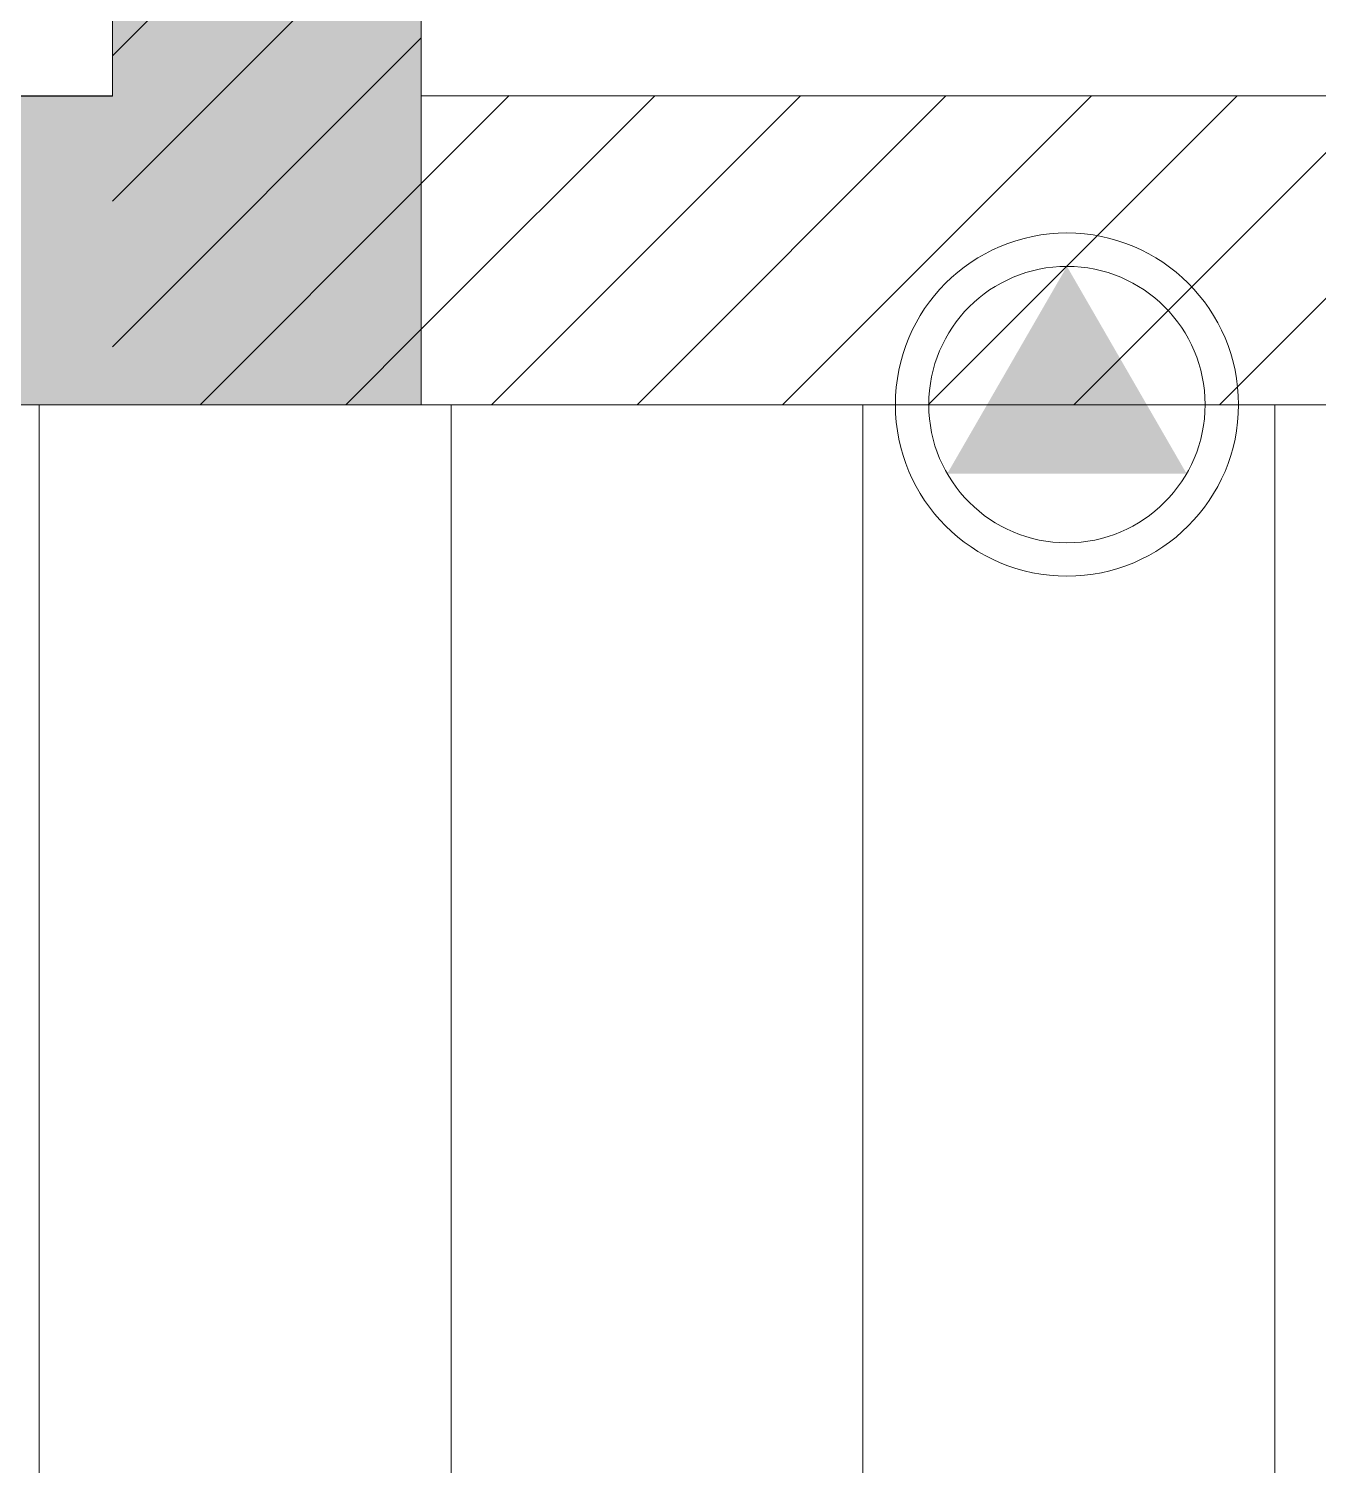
# Model space of a CAD drawing. Header units: millimetres. Extents: x 2085 to 2829, y 1347 to 1643.
# Drawn here: x 2136.975 to 2137.601, y 1458.573 to 1459.27 of the extents above; entities that cross this region are included whole.
import ezdxf

# ---------------------------------------------------------------- set-up
doc = ezdxf.new("R2010")
doc.units = ezdxf.units.MM
doc.linetypes.add('HIDDEN2', pattern=[0.1875, 0.125, -0.0625])
doc.layers.get('0').update_dxf_attribs({"color": 251, "lineweight": 9})
for name, color, linetype, lineweight in [('A-ESTRUCTURA-HATCH', 251, 'Continuous', 13), ('A-ESTRUCTURA-PLACAS', 251, 'Continuous', 13), ('A-ESTRUCTURA-VIGAS', 251, 'HIDDEN2', 13), ('A-HATCH', 251, 'Continuous', 9), ('A-LINEAS', 251, 'Continuous', 9), ('A-MUROS', 251, 'Continuous', 9), ('A_30_Extractores', 251, 'Continuous', 13), ('MURO CF 120', 251, 'Continuous', 13)]:
    doc.layers.add(name, color=color, linetype=linetype, lineweight=lineweight)
pattern_1 = [(45, (2210.248629322501, 1494.235310049628), (-0.03535533905932738, 0.03535533905932738), [])]

# ---------------------------------------------------------------- blocks, each defined once
blk = doc.blocks.new('EST P2')
at = {"layer": 'A-ESTRUCTURA-HATCH'}
h = blk.add_hatch(color=256, dxfattribs=at)
h.dxf.hatch_style = 1
h.paths.add_polyline_path([(-19.42454421301954, 5.949952380731702), (-23.37435528813512, 5.950003188103437), (-23.37435531269875, 4.999874646775424), (-25.48999954410829, 4.999861490912735), (-25.48999954963801, 4.849997581914067), (-23.22435531657538, 4.8499975791201), (-23.22435529221548, 5.750001259148121), (-19.57455582960392, 5.749954310245812), (-19.57462552393554, 4.849997573532164), (-18.02999961125897, 4.849997571669519), (-18.03000054348377, 4.9999078810215), (-19.42461444219225, 4.999899208545685)])
h.paths.add_polyline_path([(-25.53999954409664, 4.999861179850996), (-32.39999948799959, 4.999818521551788), (-32.3999994880287, 4.849997592158616), (-25.53999954409664, 4.84999758284539)])
h.paths.add_polyline_path([(-32.44999948248733, 4.999818211421371), (-39.90999878715957, 4.999771821312606), (-39.90999879219453, 4.849997603334486), (-32.44999948801706, 4.849997592158616)])
h.paths.add_polyline_path([(-39.95999878717703, 4.999771510250866), (-44.73500013299054, 4.99974181689322), (-44.73500013299054, 4.849997609853745), (-39.95999878717703, 4.849997603334486)])
h.paths.add_polyline_path([(-44.78500031813746, 5.04999892693013), (-45.03499994921731, 5.049997372552752), (-45.03500012474251, 0.1499976441264153), (-47.2400001185888, 0.1499976376071572), (-47.24000011771568, -0.1500064684078097), (-44.78499937866582, -0.150002358481288)])
h.paths.add_polyline_path([(-46.98999938092311, -0.2000023573637009), (-47.24000011754106, -0.2000023582950234), (-47.24000010010786, -6.10000235773623), (-46.98999976037885, -6.100002356804907)])
h.paths.add_polyline_path([(-46.98999976360938, -6.150002356618643), (-47.24000009993324, -6.150002356618643), (-47.24000008427538, -11.40000240504742), (-46.99000008456642, -11.40000268258154)])
h.paths.add_polyline_path([(-39.95999879218289, -11.15001042559743), (-46.94000008516014, -11.1500026518479), (-46.94000008516014, -11.3000027379021), (-39.95999895894784, -11.3000104976818)])
h.paths.add_polyline_path([(-32.44999948801706, -11.15001878980547), (-39.90999879219453, -11.15001048147678), (-39.90999907013611, -11.30001055356115), (-32.449999654782, -11.30001884698868)])
h.paths.add_polyline_path([(-25.53999940329231, -11.15002648532391), (-32.39999978075502, -11.15001884568483), (-32.39999978075502, -11.30001890286803), (-25.53999940329231, -11.3000265294686)])
h.paths.add_polyline_path([(-18.02999961131718, -11.15003484953195), (-25.48999954963801, -11.15002654120326), (-25.48999969603028, -11.30002658534795), (-18.02999983073096, -11.30003487877548)])
h.paths.add_polyline_path([(-11.11999952653423, -11.15004254505038), (-17.97999961132882, -11.1500349054113), (-17.9799998307426, -11.30003493465483), (-11.11999967833981, -11.3000425612554)])
h.paths.add_polyline_path([(-3.609999100299319, -11.15005090925843), (-11.06999967287993, -11.15004260092974), (-11.06999967835145, -11.30004261620343), (-3.609999100299319, -11.30005090963095)])
h.paths.add_polyline_path([(3.600000203878153, -11.15003591496497), (-3.559999100310961, -11.15003591496497), (-3.559999100310961, -11.30006590392441), (3.600000203878153, -11.30006590392441)])
h.paths.add_polyline_path([(12.20000014224206, -11.15003591496497), (3.650000203866512, -11.15003591496497), (3.650000203866512, -11.30006590392441), (12.20000014224206, -11.30006590392441)])
h.paths.add_polyline_path([(18.02000008063624, -11.15003591496497), (12.25000014223042, -11.15003591496497), (12.25000013565295, -11.30006590392441), (18.02000008063624, -11.30006590392441)])
h.paths.add_polyline_path([(23.0200000719924, -11.15003591496497), (18.0700000806246, -11.15003591496497), (18.0700000806246, -11.30006590392441), (23.0200000719924, -11.30006590392441)])
h.paths.add_polyline_path([(30.23000007195515, -11.15003591496497), (23.07000007198076, -11.15003591496497), (23.07000007198076, -11.30006590392441), (30.23000007195515, -11.30006590392441)])
h.paths.add_polyline_path([(35.53000069750124, -11.15003591496497), (30.2800000719435, -11.15003591496497), (30.2800000719435, -11.30006590392441), (35.53000069750124, -11.30006590392441)])
h.paths.add_polyline_path([(43.04000428621657, -11.15007819328457), (35.5800006974896, -11.1500659417361), (35.5800006974896, -11.30000240541995), (43.04000428621657, -11.30001465696841)])
h.paths.add_polyline_path([(49.95000006299233, -11.15008954145014), (43.09000428620493, -11.15007827524096), (43.09000428620493, -11.3000147389248), (49.95000006299233, -11.30002600513399)])
h.paths.add_polyline_path([(57.46000006297254, -11.150101874955), (50.00000006298069, -11.15008962340653), (50.00000006298069, -11.30002608709037), (57.46000006297254, -11.30003833863884)])
h.paths.add_polyline_path([(64.37000006283051, -11.15011322218925), (57.5100000629609, -11.15010195691139), (57.5100000629609, -11.30003842059523), (64.37000006283051, -11.30004968587309)])
h.paths.add_polyline_path([(71.88000514596933, -11.1501255556941), (64.42000006281887, -11.15011330507696), (64.42000006281887, -11.3000497687608), (71.88000514596933, -11.30006201937795)])
h.paths.add_polyline_path([(59.80066835694015, -0.1500026788562536), (60.00066835692269, -0.1500026788562536, -0.6169162822924574), (65.27212526180665, 2.49638928938657), (65.27216933167074, -0.149981296621263), (65.42216933166492, -0.149981296621263), (65.42211837161449, 2.377740446478128, -0.2216645900701162), (66.60067913253442, -0.1499448418617249), (66.80067913257517, -0.1499448418617249, 0.9999904404379557)], flags=0)
h.paths.add_polyline_path([(72.80066904652631, -0.150002677924931), (73.00066904653795, -0.150002677924931, 1), (53.60066905873828, -0.1500023929402232), (53.80066905874992, -0.1500023929402232, -1)])
h.paths.add_polyline_path([(53.37566821934888, 4.999995731748641), (51.86500603394234, 4.999995731748641), (51.86500550658093, 4.849997512064874), (53.37567124812631, 4.84999814722687)])
h.paths.add_polyline_path([(51.86500180145958, 4.99999943934381), (47.91502163003315, 4.99999943934381), (47.91502161763492, -0.1499986853450537), (50.25000492052641, -0.1499986853450537), (50.25000491813989, 1.266598701477051e-06), (48.0650059216423, 1.311302185058594e-06), (48.06500596355181, 2.050003058277071), (50.01500671176473, 2.049963342025876), (50.01500671176473, 2.199976992793381), (48.06500595621765, 2.199977087788284), (48.06500601166044, 4.85000130161643), (51.7150060031563, 4.850001225247979), (51.71499513977324, 1.899957737885416), (51.8649951351108, 1.899957733228803), (51.86500550658093, 4.849997512064874), (51.86500159354182, 4.849997512064874)])
h.paths.add_polyline_path([(47.86501720309025, 4.99999622721225), (43.09000536089297, 4.999996665865183), (43.09000534727238, 4.849997505545616), (47.86501677153865, 4.849997607059777)])
h.paths.add_polyline_path([(43.04000575788086, 4.999996669590473), (35.5800006974896, 4.999997347593307), (35.5800006974896, 4.849997348152101), (43.04000534734223, 4.849997504614294)])
h.paths.add_polyline_path([(32.72605391667457, 5.949791002087295), (28.77605391669204, 5.949791002087295), (28.77605391669204, 4.999996877275407), (23.07000007582246, 4.999997023493052), (23.07000007198076, 4.849997632205486), (28.92605391668621, 4.849997663870454), (28.92605391668621, 5.749791001901031), (32.57605391668039, 5.749791001901031), (32.57605391668039, 4.849997683428228), (35.52999999574968, 4.849997699260712), (35.52999999574968, 4.999996704980731), (32.72605391667457, 4.999996776692569)])
h.paths.add_polyline_path([(23.02000007691095, 4.999997024424374), (18.07000008557225, 4.999997151084244), (18.0700000806246, 4.849997605197132), (23.0200000719924, 4.849997632205486)])
h.paths.add_polyline_path([(18.02000008558389, 4.999997152015567), (12.25000013713725, 4.999997299164534), (12.25000013713725, 4.849997574463487), (18.02000008063624, 4.849997605197132)])
h.paths.add_polyline_path([(12.20000014360994, 4.999997301027179), (5.875668724213028, 4.999997462145984), (5.875668717751978, 4.849997540004551), (12.20000014360994, 4.849997573532164)])
h.paths.add_polyline_path([(3.774802909989376, 4.999997524544597), (-3.559999100310961, 4.999996072612703), (-3.559999100310961, 4.849997400306165), (-0.1750111099681817, 4.849997605197132), (-0.1750110472203232, -0.1505992198362947), (1.924988952785498, -0.1505992198362947), (1.925019685091684, -0.0003989655524492264), (-0.02486257418058813, -1.862645149230957e-09), (-0.02486252749804407, 2.0499999942258), (3.774804468121147, 2.050086794421077), (3.774804468121147, 2.199980984441936), (-0.02486189515911974, 2.199999641627073), (-0.02486182996653952, 4.849999653175473), (3.624805167521117, 4.849999565631151), (3.624805109779118, 3.199881113134325), (3.774805110704619, 3.199881108477712)])
h.paths.add_polyline_path([(-3.609999800828518, 4.999997551552951), (-11.07000075170072, 4.999951161444187), (-11.06999981921399, 4.849997561424971), (-3.609999800828518, 4.849997551180422)])
h.paths.add_polyline_path([(-11.11999952650513, 4.999950850382447), (-17.98000054349541, 4.99990819208324), (-17.97999963368056, 4.849997571669519), (-11.11999952650513, 4.849997561424971)])
at = {"layer": 'A-ESTRUCTURA-PLACAS'}
blk.add_lwpolyline([(-19.42461444219225, 4.999899208545685), (-18.03000054348377, 4.9999078810215), (-18.02999961125897, 4.849997571669519), (-19.57462552393554, 4.849997573532164), (-19.57455582960392, 5.749954310245812), (-23.22435529221548, 5.750001259148121), (-23.22435531657538, 4.8499975791201), (-25.48999954963801, 4.849997581914067), (-25.48999954410829, 4.999861490912735), (-23.37435531269875, 4.999874646775424), (-23.37435528813512, 5.950003188103437), (-19.42454421301954, 5.949952380731702), (-19.42461444326909, 4.999884471297264)], dxfattribs=at)
at = {"layer": 'A-ESTRUCTURA-VIGAS'}
blk.add_line((-23.22407423827099, 4.8499975791201), (-19.57462552393554, 4.849997573532164), dxfattribs=at)
blk = doc.blocks.new('PTO ELECT')
at = {"layer": 'A_30_Extractores', "ltscale": 1.5}
for radius in [0.08331749999999999, 0.06710568981005745]:
    blk.add_circle((-0.6858718398579526, 0.08907409223398588), radius, dxfattribs=at)
blk.add_solid([(-0.6277566077440042, 0.05552124732894015), (-0.7439870719719011, 0.05552124732894015), (-0.6277566077440042, 0.05552124732894015), (-0.6858718398578958, 0.1561797820440205)], dxfattribs=at)
blk = doc.blocks.new('EA-XX')
at = {"layer": 'A_30_Extractores'}
blk.add_blockref('PTO ELECT', (0.4880251941212919, -0.08907300978899002), dxfattribs=at)
blk = doc.blocks.new('A$C88182453')
at = {"layer": 'A_30_Extractores', "lineweight": 35}
blk.add_blockref('EA-XX', (-0.7313960031606257, -0.07247382495552301, -2.198198748658607e-07), dxfattribs=at)

msp = doc.modelspace()

# ---------------------------------------------------------------- hatches: boundary and pattern name
at = {"layer": 'A-HATCH'}
h = msp.add_hatch(dxfattribs=at)
h.set_pattern_fill('_USER', color=256, scale=0.1999999999999992, angle=90, pattern_type=0)
h.set_pattern_definition([(90, (2156.780178894805, 1451.087448052962), (-0.1999999999999992, 1.224646799147348e-17), [])])
h.paths.add_polyline_path([(2125.410169595583, 1459.087504867364), (2125.410169595583, 1443.08750471649), (2156.530169349098, 1443.08750471649), (2156.530169349098, 1459.087504867364)])
at = {"layer": 'MURO CF 120'}
h = msp.add_hatch(dxfattribs=at)
h.set_pattern_fill('_USER', color=256, scale=0.05, angle=45, style=0, pattern_type=0)
h.set_pattern_definition(pattern_1)
h.paths.add_polyline_path([(2137.165815078762, 1459.087498105962), (2137.015813715865, 1459.087498105962), (2137.015797518797, 1460.187508975056), (2137.165798881695, 1460.187508975056)])
h = msp.add_hatch(dxfattribs=at)
h.set_pattern_fill('_USER', color=256, scale=0.05, angle=45, style=0, pattern_type=0)
h.set_pattern_definition(pattern_1)
h.paths.add_polyline_path([(2137.677205995009, 1459.237429484625), (2137.165804938638, 1459.23757808273), (2137.165823508716, 1459.087504767713), (2137.677222817576, 1459.087504861776)])

# ---------------------------------------------------------------- linework, layer by layer
at = {"layer": 'A-LINEAS'}
msp.add_lwpolyline([(2125.410169595583, 1459.087504867364), (2125.410169595583, 1443.08750471649), (2156.530169349098, 1443.08750471649), (2156.530169349098, 1459.087504867364)], close=True, dxfattribs=at)
at = {"layer": 'A-MUROS'}
for p, q in [((2137.165816344051, 1459.087504330922), (2137.165816344342, 1459.987503583443)), ((2137.015807750656, 1459.237504893814), (2115.605168779256, 1459.237501435813)), ((2140.815836453744, 1459.23750486308), (2137.165816355664, 1459.237503619765)), ((2115.605169696085, 1459.087504956771), (2160.215157978404, 1459.087504408222))]:
    msp.add_line(p, q, dxfattribs=at)

# ---------------------------------------------------------------- block references
msp.add_blockref('EST P2', (2160.390169088372, 1454.237506751802))
at = {"color": 2}
msp.add_blockref('A$C88182453', (2138.408610797363, 1459.160040133533, 3.785231279606212e-07), dxfattribs=at)

doc.saveas('drawing.dxf')
